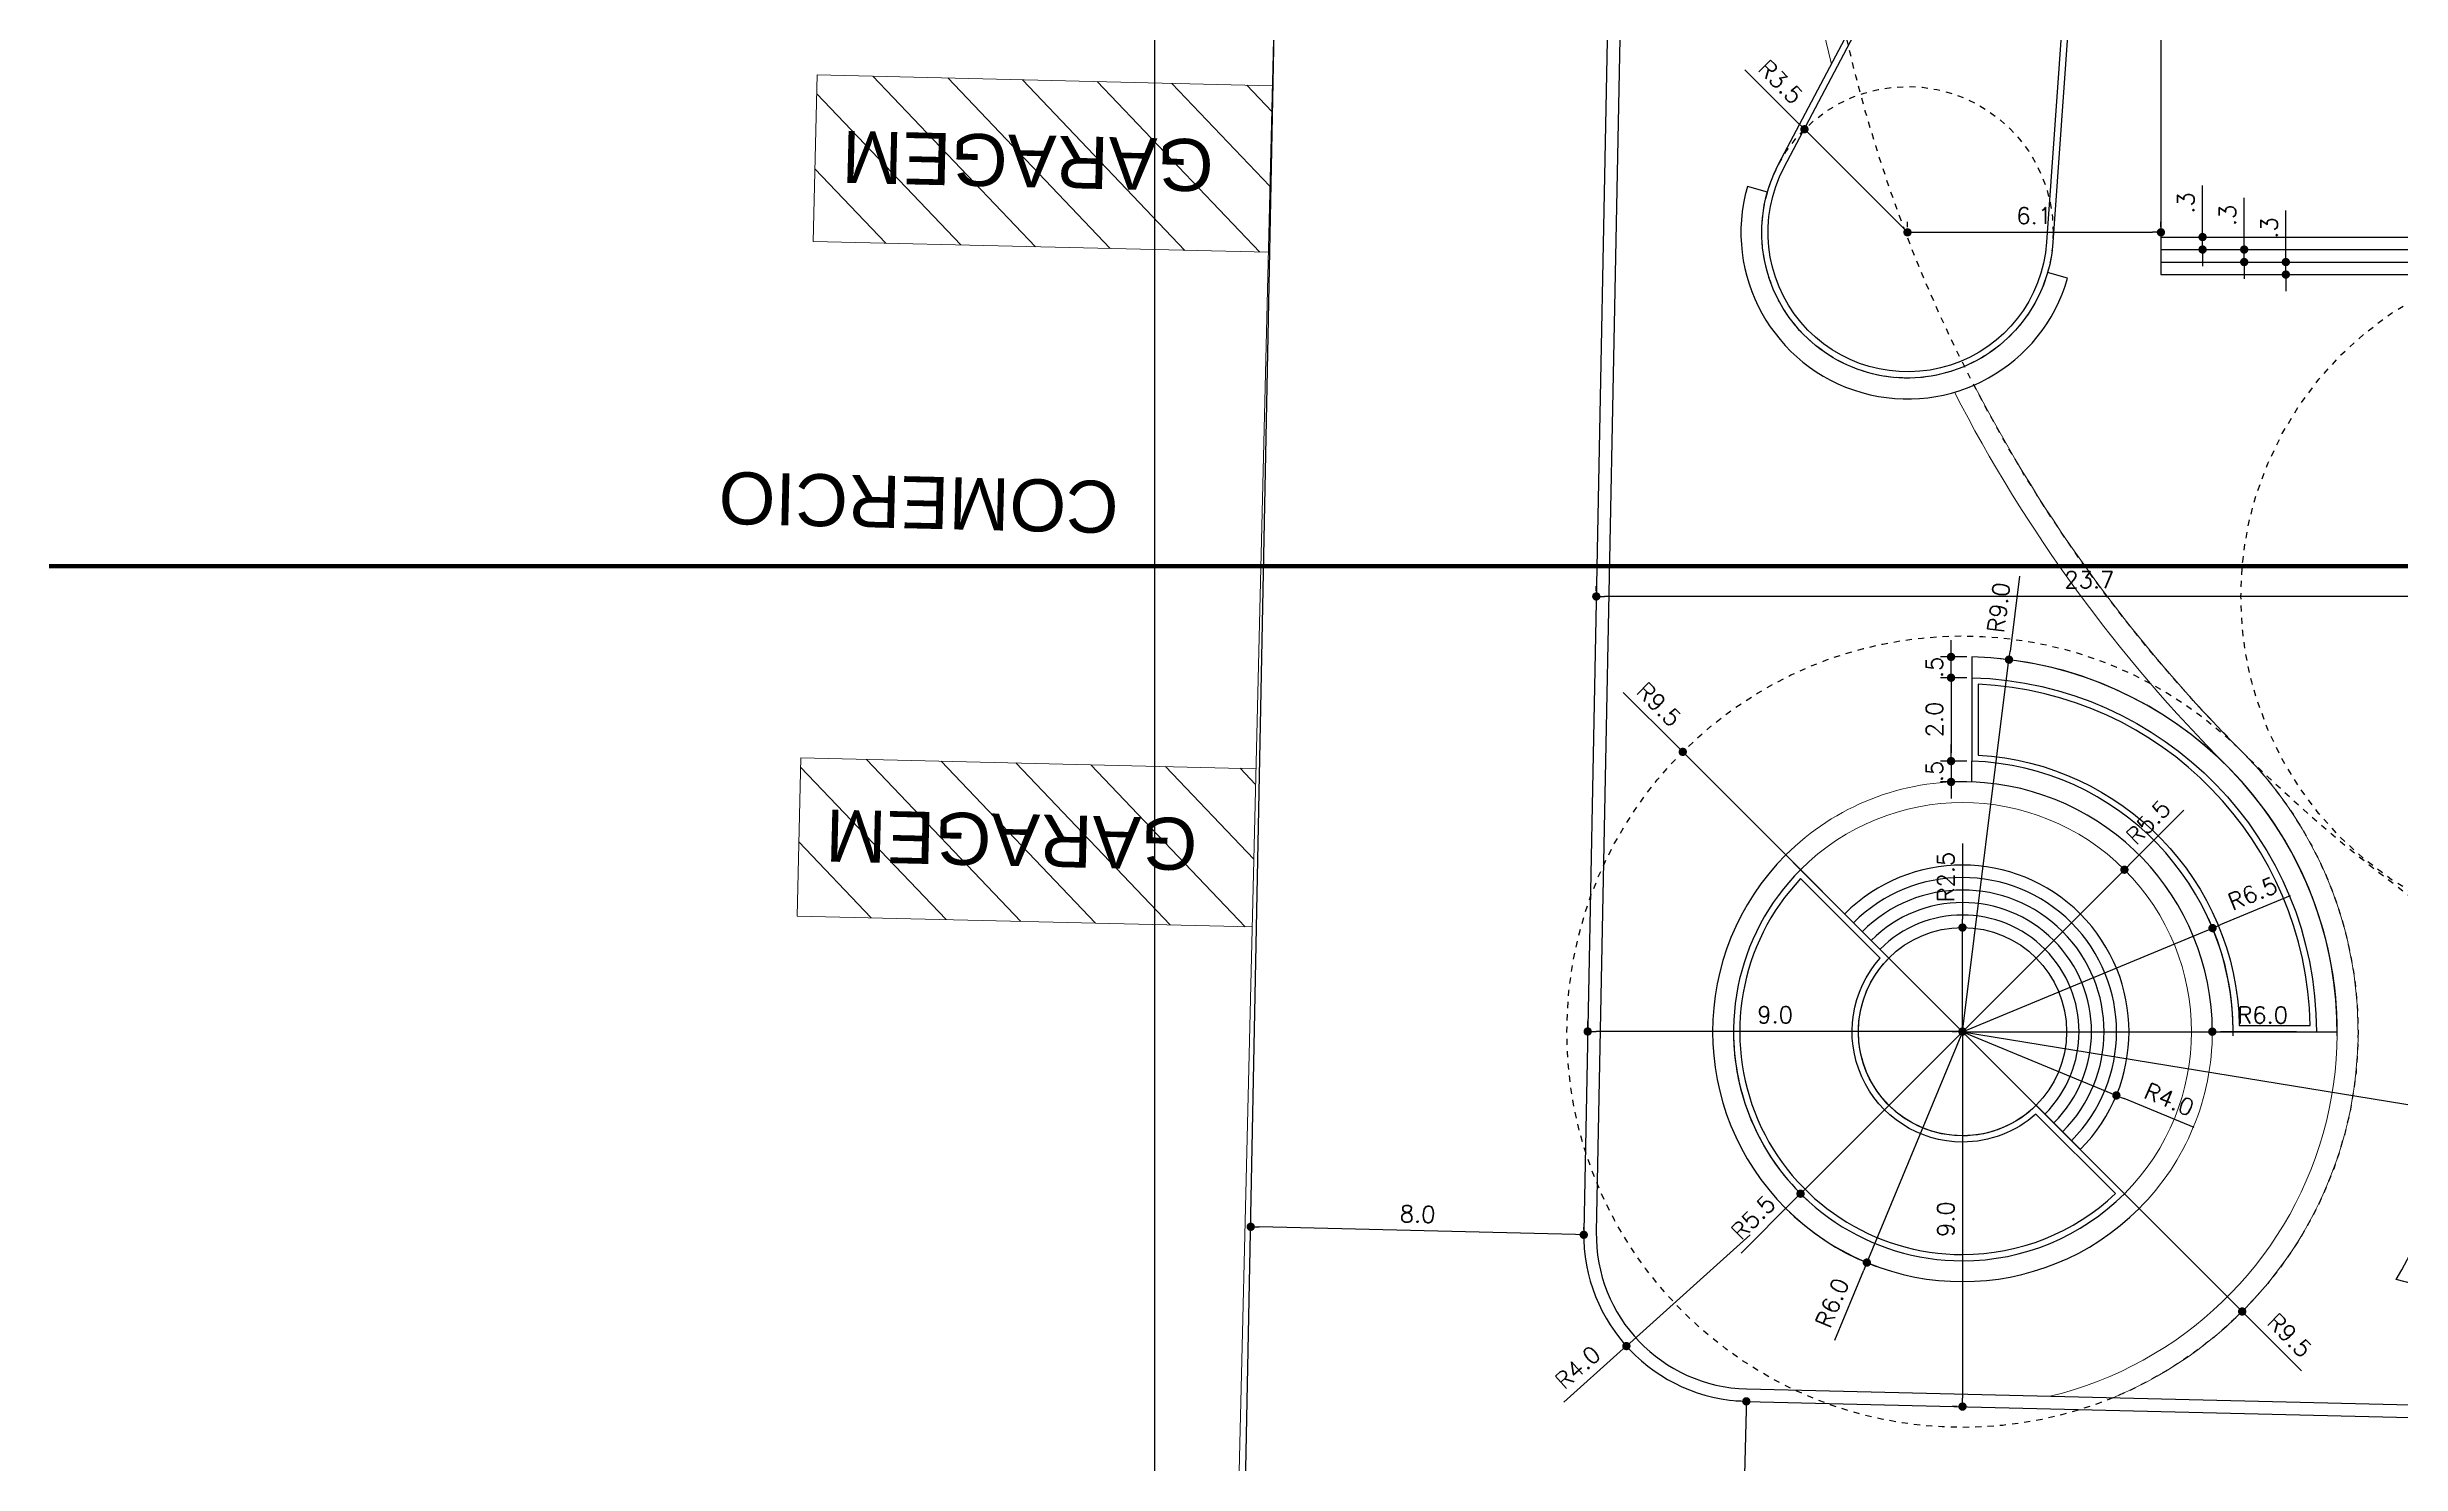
# Model space of a CAD drawing. Extents: x 387222 to 388513, y 9633222 to 9634061.
# Drawn here: x 388080.5 to 388137, y 9633320.8 to 9633354.8 of the extents above; entities that cross this region are included whole.
import ezdxf

# ---------------------------------------------------------------- set-up
doc = ezdxf.new("R2010")
doc.units = 0
doc.header["$LTSCALE"] = 0.04921259842519685
doc.header["$PDSIZE"] = -2.5
doc.linetypes.add('ACAD_PROJEÇÃO', pattern=[0.2, 0.1, -0.1])
doc.layers.get('Defpoints').update_dxf_attribs({"color": 8})
for name, color, linetype in [('AI-Cotas', 12, 'Continuous'), ('BANCO', 2, 'Continuous'), ('Camada 1', 7, 'Continuous'), ('CORTE', 6, 'Continuous'), ('MEIO-FIO', 3, 'Continuous'), ('P2', 2, 'Continuous'), ('PROJEÇÃO', 8, 'ACAD_PROJEÇÃO')]:
    doc.layers.add(name, color=color, linetype=linetype)
doc.layers.add('ARQ_PISO', color=7, linetype='Continuous', lineweight=13)
doc.layers.add('Layout', color=8, linetype='Continuous', lineweight=13)
doc.styles.add('RS200', font='romans.shx', dxfattribs={"height": 0.4})
doc.styles.add('T7', font='arial.ttf')
doc.dimstyles.new('Cota 200', dxfattribs={"dimscale": 0.2, "dimtxt": 0.4, "dimasz": 1, "dimexe": 1.25, "dimexo": 0.625, "dimgap": 1, "dimtad": 1, "dimzin": 4, "dimdsep": 46, "dimtxsty": 'RS200', "dimblk": 'DOT', "dimcen": 0.1, "dimclrt": 2, "dimadec": 0, "dimazin": 0, "dimtfac": 1, "dimtix": 1, "dimtmove": 0, "dimatfit": 3, "dimldrblk": 'DOT', "dimfxl": 1, "dimarcsym": 0})
pattern_1 = [(45, (57.49700831703376, -18.20105795003474), (-0.8980256121069153, 0.8980256121069154), [])]

# ---------------------------------------------------------------- blocks, each defined once
blk = doc.blocks.new('_Dot')
at = {"color": 0, "linetype": 'ByBlock', "lineweight": -2}
blk.add_line((-0.5, 0), (-1, 0), dxfattribs=at)
at = {"color": 0, "linetype": 'ByBlock', "const_width": 0.5}
blk.add_lwpolyline([(-0.25, 0, 1), (0.25, 0, 1)], format="xyb", close=True, dxfattribs=at)
blk = doc.blocks.new('*D338')
at = {"layer": 'AI-Cotas', "color": 0, "lineweight": -2, "transparency": 16777216}
for p, q in [((388117.6885281419, 9633341.710858148), (388117.6885281419, 9633341.835858148)), ((388141.3707354022, 9633341.710858148), (388141.3707354022, 9633341.835858148)), ((388141.1707354021, 9633341.585858148), (388117.8885281419, 9633341.585858148))]:
    blk.add_line(p, q, dxfattribs=at)
at = {"layer": 'Defpoints', "color": 0, "transparency": 16777216}
for p in [(388117.6885281419, 9633341.585858148), (388117.6885281419, 9633341.585858148), (388141.3707354022, 9633341.585858148)]:
    blk.add_point(p, dxfattribs=at)
at = {"layer": 'AI-Cotas', "color": 0, "lineweight": -2, "transparency": 16777216, "xscale": 0.2, "yscale": 0.2, "zscale": 0.2, "rotation": 180}
blk.add_blockref('_Dot', (388117.6885281419, 9633341.585858148), dxfattribs=at)
at = {"layer": 'AI-Cotas', "color": 0, "lineweight": -2, "transparency": 16777216, "xscale": 0.2, "yscale": 0.2, "zscale": 0.2}
blk.add_blockref('_Dot', (388141.3707354022, 9633341.585858148), dxfattribs=at)
at = {"layer": 'AI-Cotas', "color": 2, "transparency": 16777216, "insert": (388129.529631772, 9633341.985858148), "char_height": 0.4, "attachment_point": 5, "style": 'RS200'}
blk.add_mtext('23.7', dxfattribs=at)
blk = doc.blocks.new('*D309')
at = {"layer": 'AI-Cotas', "color": 0, "lineweight": -2, "transparency": 16777216}
for p, q in [((388117.4816404143, 9633331.206660924), (388117.4816404143, 9633331.391459981)), ((388126.2827282381, 9633331.141459981), (388117.6816404143, 9633331.141459981)), ((388126.4827282382, 9633331.261893637), (388126.4827282382, 9633331.391459981))]:
    blk.add_line(p, q, dxfattribs=at)
at = {"layer": 'Defpoints', "color": 0, "transparency": 16777216}
for p in [(388117.4816404143, 9633331.141459981), (388117.4816404143, 9633331.081660924), (388126.4827282382, 9633331.136893637)]:
    blk.add_point(p, dxfattribs=at)
at = {"layer": 'AI-Cotas', "color": 0, "lineweight": -2, "transparency": 16777216, "xscale": 0.2, "yscale": 0.2, "zscale": 0.2, "rotation": 180}
blk.add_blockref('_Dot', (388117.4816404143, 9633331.141459981), dxfattribs=at)
at = {"layer": 'AI-Cotas', "color": 0, "lineweight": -2, "transparency": 16777216, "xscale": 0.2, "yscale": 0.2, "zscale": 0.2}
blk.add_blockref('_Dot', (388126.4827282382, 9633331.141459981), dxfattribs=at)
at = {"layer": 'AI-Cotas', "color": 2, "transparency": 16777216, "insert": (388121.9821843262, 9633331.541459981), "char_height": 0.4, "attachment_point": 5, "style": 'RS200'}
blk.add_mtext('9.0', dxfattribs=at)
blk = doc.blocks.new('*D310')
at = {"layer": 'AI-Cotas', "color": 0, "lineweight": -2, "transparency": 16777216}
for p, q in [((388126.3577282382, 9633331.136893637), (388126.2327282382, 9633331.136893637)), ((388126.4827282382, 9633330.936893638), (388126.4827282382, 9633322.336893393)), ((388126.3577282382, 9633322.136893393), (388126.2327282382, 9633322.136893393))]:
    blk.add_line(p, q, dxfattribs=at)
at = {"layer": 'Defpoints', "color": 0, "transparency": 16777216}
for p in [(388126.4827282382, 9633331.136893637), (388126.4827282382, 9633322.136893393), (388126.4827282382, 9633322.136893393)]:
    blk.add_point(p, dxfattribs=at)
at = {"layer": 'AI-Cotas', "color": 0, "lineweight": -2, "transparency": 16777216, "xscale": 0.2, "yscale": 0.2, "zscale": 0.2}
for p, rotation in [((388126.4827282382, 9633331.136893637), 90), ((388126.4827282382, 9633322.136893393), 270)]:
    blk.add_blockref('_Dot', p, dxfattribs=dict(at, rotation=rotation))
at = {"layer": 'AI-Cotas', "color": 2, "transparency": 16777216, "insert": (388126.0827282366, 9633326.636893515), "char_height": 0.4, "attachment_point": 5, "rotation": 90, "style": 'RS200'}
blk.add_mtext('9.0', dxfattribs=at)
blk = doc.blocks.new('*D311')
at = {"layer": 'AI-Cotas', "color": 0, "lineweight": -2, "transparency": 16777216}
for p, q in [((388126.4827282354, 9633331.136893641), (388122.5936409403, 9633327.247806346)), ((388121.1659586783, 9633325.820124082), (388122.452219584, 9633327.106384989))]:
    blk.add_line(p, q, dxfattribs=at)
blk.add_arc((388126.4827282354, 9633331.136893641), 5.499999997206032, 181.302176807777, 227.6043536155539, dxfattribs=at)
at = {"layer": 'Defpoints', "color": 0, "transparency": 16777216}
for p in [(388126.4827282354, 9633331.136893641), (388122.5936409403, 9633327.247806346)]:
    blk.add_point(p, dxfattribs=at)
at = {"layer": 'AI-Cotas', "color": 0, "lineweight": -2, "transparency": 16777216, "xscale": 0.2, "yscale": 0.2, "zscale": 0.2, "rotation": 45.00000001372063}
blk.add_blockref('_Dot', (388122.5936409403, 9633327.247806346), dxfattribs=at)
at = {"layer": 'AI-Cotas', "color": 2, "transparency": 16777216, "insert": (388121.4555357406, 9633326.67538657), "char_height": 0.4, "attachment_point": 5, "rotation": 45.00000001372063, "style": 'RS200'}
blk.add_mtext('R5.5', dxfattribs=at)
blk = doc.blocks.new('*D312')
at = {"layer": 'AI-Cotas', "color": 0, "lineweight": -2, "transparency": 16777216}
for p, q in [((388126.4827282382, 9633335.655941257), (388126.4827282382, 9633333.836893637)), ((388126.4827282456, 9633331.136893636), (388126.4827282382, 9633333.636893637))]:
    blk.add_line(p, q, dxfattribs=at)
at = {"layer": 'Defpoints', "color": 0, "transparency": 16777216}
for p in [(388126.4827282382, 9633333.636893637), (388126.4827282456, 9633331.136893636)]:
    blk.add_point(p, dxfattribs=at)
at = {"layer": 'AI-Cotas', "color": 0, "lineweight": -2, "transparency": 16777216, "xscale": 0.2, "yscale": 0.2, "zscale": 0.2, "rotation": 270}
blk.add_blockref('_Dot', (388126.4827282382, 9633333.636893637), dxfattribs=at)
at = {"layer": 'AI-Cotas', "color": 2, "transparency": 16777216, "insert": (388126.0827282366, 9633334.846417448), "char_height": 0.4, "attachment_point": 5, "rotation": 90, "style": 'RS200'}
blk.add_mtext('R2.5', dxfattribs=at)
blk = doc.blocks.new('*D313')
at = {"layer": 'AI-Cotas', "color": 0, "lineweight": -2, "transparency": 16777216}
for p, q in [((388131.7994977999, 9633336.453663198), (388130.5132368933, 9633335.167402292)), ((388126.4827282419, 9633331.136893641), (388130.3718155371, 9633335.025980935))]:
    blk.add_line(p, q, dxfattribs=at)
at = {"layer": 'Defpoints', "color": 0, "transparency": 16777216}
for p in [(388130.3718155371, 9633335.025980935), (388126.4827282419, 9633331.136893641)]:
    blk.add_point(p, dxfattribs=at)
at = {"layer": 'AI-Cotas', "color": 0, "lineweight": -2, "transparency": 16777216, "xscale": 0.2, "yscale": 0.2, "zscale": 0.2, "rotation": 225.0000000068603}
blk.add_blockref('_Dot', (388130.3718155371, 9633335.025980935), dxfattribs=at)
at = {"layer": 'AI-Cotas', "color": 2, "transparency": 16777216, "insert": (388130.94423531, 9633336.164086133), "char_height": 0.4, "attachment_point": 5, "rotation": 45.000000006860304, "style": 'RS200'}
blk.add_mtext('R5.5', dxfattribs=at)
blk = doc.blocks.new('*D314')
at = {"layer": 'AI-Cotas', "color": 0, "lineweight": -2, "transparency": 16777216}
for p, q in [((388126.4827282456, 9633331.136893636), (388132.4827282382, 9633331.136893637)), ((388134.5017758572, 9633331.136893637), (388132.6827282382, 9633331.136893637))]:
    blk.add_line(p, q, dxfattribs=at)
blk.add_arc((388126.4827282456, 9633331.136893636), 5.999999992549419, 359.0361063039038, 2.387324167129862, dxfattribs=at)
at = {"layer": 'Defpoints', "color": 0, "transparency": 16777216}
for p in [(388126.4827282456, 9633331.136893636), (388132.4827282382, 9633331.136893637)]:
    blk.add_point(p, dxfattribs=at)
at = {"layer": 'AI-Cotas', "color": 0, "lineweight": -2, "transparency": 16777216, "xscale": 0.2, "yscale": 0.2, "zscale": 0.2, "rotation": 180.0000000177869}
blk.add_blockref('_Dot', (388132.4827282382, 9633331.136893637), dxfattribs=at)
at = {"layer": 'AI-Cotas', "color": 2, "transparency": 16777216, "insert": (388133.6922520476, 9633331.536893638), "char_height": 0.4, "attachment_point": 5, "rotation": 1.7786934000616575e-08, "style": 'RS200'}
blk.add_mtext('R6.0', dxfattribs=at)
blk = doc.blocks.new('*D315')
at = {"layer": 'AI-Cotas', "color": 0, "lineweight": -2, "transparency": 16777216}
for p, q in [((388134.3533019717, 9633334.396992024), (388132.6727211084, 9633333.700872635)), ((388126.4827282503, 9633331.136893634), (388132.4879452018, 9633333.624335948))]:
    blk.add_line(p, q, dxfattribs=at)
blk.add_arc((388126.4827282503, 9633331.136893634), 6.499999992083758, 359.1103216332431, 24.70368389793229, dxfattribs=at)
at = {"layer": 'Defpoints', "color": 0, "transparency": 16777216}
for p in [(388132.4879452018, 9633333.624335948), (388126.4827282503, 9633331.136893634)]:
    blk.add_point(p, dxfattribs=at)
at = {"layer": 'AI-Cotas', "color": 0, "lineweight": -2, "transparency": 16777216, "xscale": 0.2, "yscale": 0.2, "zscale": 0.2, "rotation": 202.5000000526533}
blk.add_blockref('_Dot', (388132.4879452018, 9633333.624335948), dxfattribs=at)
at = {"layer": 'AI-Cotas', "color": 2, "transparency": 16777216, "insert": (388133.4523261194, 9633334.456752487), "char_height": 0.4, "attachment_point": 5, "rotation": 22.50000005265332, "style": 'RS200'}
blk.add_mtext('R6.5', dxfattribs=at)
blk = doc.blocks.new('*D316')
at = {"layer": 'AI-Cotas', "color": 0, "lineweight": -2, "transparency": 16777216}
for p, q in [((388127.8500989677, 9633342.07077253), (388127.6243705252, 9633340.265784742)), ((388126.4827282476, 9633331.136893641), (388127.599552215, 9633340.06733059))]:
    blk.add_line(p, q, dxfattribs=at)
blk.add_arc((388126.4827282476, 9633331.136893641), 8.99999999254942, 359.3575931081543, 84.46325233782508, dxfattribs=at)
at = {"layer": 'Defpoints', "color": 0, "transparency": 16777216}
for p in [(388127.599552215, 9633340.06733059), (388126.4827282476, 9633331.136893641)]:
    blk.add_point(p, dxfattribs=at)
at = {"layer": 'AI-Cotas', "color": 0, "lineweight": -2, "transparency": 16777216, "xscale": 0.2, "yscale": 0.2, "zscale": 0.2, "rotation": 262.8717029055892}
blk.add_blockref('_Dot', (388127.599552215, 9633340.06733059), dxfattribs=at)
at = {"layer": 'AI-Cotas', "color": 2, "transparency": 16777216, "insert": (388127.3527355933, 9633341.317142336), "char_height": 0.4, "attachment_point": 5, "rotation": 82.87170290558929, "style": 'RS200'}
blk.add_mtext('R9.0', dxfattribs=at)
blk = doc.blocks.new('*D317')
at = {"layer": 'AI-Cotas', "color": 0, "lineweight": -2, "transparency": 16777216}
for p, q in [((388126.4827282457, 9633331.136893641), (388130.1782463682, 9633329.60615991)), ((388132.0436031381, 9633328.833503835), (388130.3630222748, 9633329.529623223))]:
    blk.add_line(p, q, dxfattribs=at)
at = {"layer": 'Defpoints', "color": 0, "transparency": 16777216}
for p in [(388126.4827282457, 9633331.136893641), (388130.1782463682, 9633329.60615991)]:
    blk.add_point(p, dxfattribs=at)
at = {"layer": 'AI-Cotas', "color": 0, "lineweight": -2, "transparency": 16777216, "xscale": 0.2, "yscale": 0.2, "zscale": 0.2, "rotation": 157.4999999430886}
blk.add_blockref('_Dot', (388130.1782463682, 9633329.60615991), dxfattribs=at)
at = {"layer": 'AI-Cotas', "color": 2, "transparency": 16777216, "insert": (388131.4487740328, 9633329.512846999), "char_height": 0.4, "attachment_point": 5, "rotation": 337.4999999430886, "style": 'RS200'}
blk.add_mtext('R4.0', dxfattribs=at)
blk = doc.blocks.new('*D344')
at = {"layer": 'AI-Cotas', "color": 0, "lineweight": -2, "transparency": 16777216}
for p, q in [((388118.337531534, 9633339.282090327), (388119.6237924416, 9633337.995829422)), ((388126.482728241, 9633331.136893636), (388119.7652137987, 9633337.854408065))]:
    blk.add_line(p, q, dxfattribs=at)
at = {"layer": 'Defpoints', "color": 0, "transparency": 16777216}
for p in [(388119.7652137987, 9633337.854408065), (388126.482728241, 9633331.136893636)]:
    blk.add_point(p, dxfattribs=at)
at = {"layer": 'AI-Cotas', "color": 0, "lineweight": -2, "transparency": 16777216, "xscale": 0.2, "yscale": 0.2, "zscale": 0.2, "rotation": 315.0000000556048}
blk.add_blockref('_Dot', (388119.7652137987, 9633337.854408065), dxfattribs=at)
at = {"layer": 'AI-Cotas', "color": 2, "transparency": 16777216, "insert": (388119.1927940222, 9633338.992513265), "char_height": 0.4, "attachment_point": 5, "rotation": 315.0000000556048, "style": 'RS200'}
blk.add_mtext('R9.5', dxfattribs=at)
blk = doc.blocks.new('*D318')
at = {"layer": 'AI-Cotas', "color": 0, "lineweight": -2, "transparency": 16777216}
for p, q in [((388126.482728241, 9633331.136893637), (388124.1866276436, 9633325.593616445)), ((388123.4139715694, 9633323.728259673), (388124.1100909575, 9633325.408840537))]:
    blk.add_line(p, q, dxfattribs=at)
blk.add_arc((388126.482728241, 9633331.136893637), 6, 226.1936620759405, 249.8873241103252, dxfattribs=at)
at = {"layer": 'Defpoints', "color": 0, "transparency": 16777216}
for p in [(388126.482728241, 9633331.136893637), (388124.1866276436, 9633325.593616445)]:
    blk.add_point(p, dxfattribs=at)
at = {"layer": 'AI-Cotas', "color": 0, "lineweight": -2, "transparency": 16777216, "xscale": 0.2, "yscale": 0.2, "zscale": 0.2, "rotation": 67.49999996253709}
blk.add_blockref('_Dot', (388124.1866276436, 9633325.593616445), dxfattribs=at)
at = {"layer": 'AI-Cotas', "color": 2, "transparency": 16777216, "insert": (388123.3542111078, 9633324.629235525), "char_height": 0.4, "attachment_point": 5, "rotation": 67.49999996253709, "style": 'RS200'}
blk.add_mtext('R6.0', dxfattribs=at)
blk = doc.blocks.new('*D345')
at = {"layer": 'AI-Cotas', "color": 0, "lineweight": -2, "transparency": 16777216}
for p, q in [((388126.4827282401, 9633331.136893637), (388133.2002426721, 9633324.419379216)), ((388134.6279249359, 9633322.991696956), (388133.3416640284, 9633324.27795786))]:
    blk.add_line(p, q, dxfattribs=at)
at = {"layer": 'Defpoints', "color": 0, "transparency": 16777216}
for p in [(388126.4827282401, 9633331.136893637), (388133.2002426721, 9633324.419379216)]:
    blk.add_point(p, dxfattribs=at)
at = {"layer": 'AI-Cotas', "color": 0, "lineweight": -2, "transparency": 16777216, "xscale": 0.2, "yscale": 0.2, "zscale": 0.2, "rotation": 135.000000051633}
blk.add_blockref('_Dot', (388133.2002426721, 9633324.419379216), dxfattribs=at)
at = {"layer": 'AI-Cotas', "color": 2, "transparency": 16777216, "insert": (388134.3383478737, 9633323.846959442), "char_height": 0.4, "attachment_point": 5, "rotation": 315.00000005163304, "style": 'RS200'}
blk.add_mtext('R9.5', dxfattribs=at)
blk = doc.blocks.new('*D319')
at = {"layer": 'AI-Cotas', "color": 0, "lineweight": -2, "transparency": 16777216}
for p, q in [((388126.2086796453, 9633340.334058514), (388126.2086796453, 9633340.534058515)), ((388126.5836135549, 9633340.134058515), (388125.9586796453, 9633340.134058515)), ((388126.2086796453, 9633339.633891685), (388126.2086796453, 9633340.134058515)), ((388126.5836135549, 9633339.633891685), (388125.9586796453, 9633339.633891685)), ((388126.2086796453, 9633339.433891686), (388126.2086796453, 9633339.233891685))]:
    blk.add_line(p, q, dxfattribs=at)
at = {"layer": 'Defpoints', "color": 0, "transparency": 16777216}
for p in [(388126.2086796453, 9633340.134058515), (388126.7086135549, 9633340.134058515), (388126.7086135549, 9633339.633891685)]:
    blk.add_point(p, dxfattribs=at)
at = {"layer": 'AI-Cotas', "color": 0, "lineweight": -2, "transparency": 16777216, "xscale": 0.2, "yscale": 0.2, "zscale": 0.2}
for p, rotation in [((388126.2086796453, 9633340.134058515), 270), ((388126.2086796453, 9633339.633891685), 90)]:
    blk.add_blockref('_Dot', p, dxfattribs=dict(at, rotation=rotation))
at = {"layer": 'AI-Cotas', "color": 2, "transparency": 16777216, "insert": (388125.8086796437, 9633339.8839751), "char_height": 0.4, "attachment_point": 5, "rotation": 90, "style": 'RS200'}
blk.add_mtext('.5', dxfattribs=at)
blk = doc.blocks.new('*D320')
at = {"layer": 'AI-Cotas', "color": 0, "lineweight": -2, "transparency": 16777216}
for p, q in [((388126.5836135549, 9633339.633891685), (388125.9586796453, 9633339.633891685)), ((388126.2086796453, 9633339.433891686), (388126.2086796453, 9633337.832967514)), ((388126.5836135568, 9633337.632967515), (388125.9586796453, 9633337.632967515))]:
    blk.add_line(p, q, dxfattribs=at)
at = {"layer": 'Defpoints', "color": 0, "transparency": 16777216}
for p in [(388126.7086135549, 9633339.633891685), (388126.2086796453, 9633337.632967515), (388126.7086135568, 9633337.632967515)]:
    blk.add_point(p, dxfattribs=at)
at = {"layer": 'AI-Cotas', "color": 0, "lineweight": -2, "transparency": 16777216, "xscale": 0.2, "yscale": 0.2, "zscale": 0.2}
for p, rotation in [((388126.2086796453, 9633339.633891685), 90), ((388126.2086796453, 9633337.632967515), 270)]:
    blk.add_blockref('_Dot', p, dxfattribs=dict(at, rotation=rotation))
at = {"layer": 'AI-Cotas', "color": 2, "transparency": 16777216, "insert": (388125.8086796437, 9633338.6334296), "char_height": 0.4, "attachment_point": 5, "rotation": 90, "style": 'RS200'}
blk.add_mtext('2.0', dxfattribs=at)
blk = doc.blocks.new('*D321')
at = {"layer": 'AI-Cotas', "color": 0, "lineweight": -2, "transparency": 16777216}
for p, q in [((388126.2086796453, 9633337.832967514), (388126.2086796453, 9633338.032967515)), ((388126.5836135568, 9633337.632967515), (388125.9586796453, 9633337.632967515)), ((388126.5836135568, 9633337.132640116), (388125.9586796453, 9633337.132640116)), ((388126.2086796453, 9633337.632967515), (388126.2086796453, 9633337.132640116)), ((388126.2086796453, 9633336.932640117), (388126.2086796453, 9633336.732640116))]:
    blk.add_line(p, q, dxfattribs=at)
at = {"layer": 'Defpoints', "color": 0, "transparency": 16777216}
for p in [(388126.2086796453, 9633337.132640116), (388126.7086135568, 9633337.632967515), (388126.7086135568, 9633337.132640116)]:
    blk.add_point(p, dxfattribs=at)
at = {"layer": 'AI-Cotas', "color": 0, "lineweight": -2, "transparency": 16777216, "xscale": 0.2, "yscale": 0.2, "zscale": 0.2}
for p, rotation in [((388126.2086796453, 9633337.632967515), 270), ((388126.2086796453, 9633337.132640116), 90)]:
    blk.add_blockref('_Dot', p, dxfattribs=dict(at, rotation=rotation))
at = {"layer": 'AI-Cotas', "color": 2, "transparency": 16777216, "insert": (388125.8086796437, 9633337.382803816), "char_height": 0.4, "attachment_point": 5, "rotation": 90, "style": 'RS200'}
blk.add_mtext('.5', dxfattribs=at)
blk = doc.blocks.new('A$C16AF3B07')
at = {"layer": 'Layout'}
h = blk.add_hatch(dxfattribs=at)
h.set_pattern_fill('LINE', color=256, scale=0.4, angle=45, style=0)
h.set_pattern_definition(pattern_1)
h.paths.add_polyline_path([(22.90000041777967, 10.93513705208898), (19.10000041779131, 10.93513705208898), (19.10000041779131, 2.272427082061768e-07), (22.90000041777967, 2.272427082061768e-07)])
h = blk.add_hatch(dxfattribs=at)
h.set_pattern_fill('LINE', color=256, scale=0.4, angle=45, style=0)
h.set_pattern_definition(pattern_1)
h.paths.add_polyline_path([(39.30000041780295, 10.93513705208898), (35.30000041780295, 10.93513705208898), (35.30000041780295, 2.272427073179983e-07), (39.30000041780295, 2.272427073179983e-07)])
h = blk.add_hatch(dxfattribs=at)
h.set_pattern_fill('LINE', color=256, scale=0.4, angle=45, style=0)
h.set_pattern_definition(pattern_1)
h.paths.add_polyline_path([(62.50000041775638, 10.93513705208898), (59.50000041775638, 10.93513705208898), (59.50000041775638, 2.272427082061768e-07), (62.50000041775638, 2.272427082061768e-07)])
for p, q in [((4.177563823759556e-07, 2.272427082061768e-07), (4.177563823759556e-07, 10.93513705208898)), ((19.10000041779131, 2.272427082061768e-07), (19.10000041779131, 10.93513705208898)), ((22.90000041777967, 10.93513705208898), (19.10000041779131, 10.93513705208898)), ((22.90000041777967, 2.272427082061768e-07), (22.90000041777967, 10.93513705208898)), ((35.30000041780295, 2.272427082061768e-07), (35.30000041780295, 10.93513705208898)), ((39.30000041780295, 10.93513705208898), (35.30000041780295, 10.93513705208898)), ((39.30000041780295, 2.272427082061768e-07), (39.30000041780295, 10.93513705208898)), ((48.90000041777967, 2.272427082061768e-07), (48.90000041777967, 10.93513705208898)), ((59.50000041775638, 2.272427082061768e-07), (59.50000041775638, 10.93513705208898)), ((62.50000041775638, 10.93513705208898), (59.50000041775638, 10.93513705208898)), ((62.50000041775638, 2.272427082061768e-07), (62.50000041775638, 10.93513705208898)), ((87.5100004177657, 2.272427082061768e-07), (87.5100004177657, 10.93513705208898)), ((87.5100004177657, 2.272427082061768e-07), (4.177563823759556e-07, 2.272427082061768e-07))]:
    blk.add_line(p, q, dxfattribs=at)
at = {"layer": 'Layout', "char_height": 1.25, "width": 15.72225240717143, "attachment_point": 1, "rotation": 90, "style": 'T7'}
for s, insert in [('COMERCIO', (28.46997878997354, 3.451345736160874)), ('COMERCIO', (76.3225717433379, 3.451345736160874)), ('GARAGEM', (20.42481514048995, 1.36657103523612)), ('GARAGEM', (36.72481514047831, 1.36657103523612)), ('GARAGEM', (60.42481514048995, 1.36657103523612))]:
    blk.add_mtext(s, dxfattribs=dict(at, insert=insert))
blk = doc.blocks.new('*D346')
at = {"layer": 'AI-Cotas', "color": 0, "lineweight": -2, "transparency": 16777216}
for p, q in [((388126.482728262, 9633331.136893637), (388138.3255767254, 9633329.201192098)), ((388140.6941464164, 9633328.81405179), (388138.5229575329, 9633329.168930406))]:
    blk.add_line(p, q, dxfattribs=at)
at = {"layer": 'Defpoints', "color": 0, "transparency": 16777216}
for p in [(388126.482728262, 9633331.136893637), (388138.3255767254, 9633329.201192098)]:
    blk.add_point(p, dxfattribs=at)
at = {"layer": 'AI-Cotas', "color": 0, "lineweight": -2, "transparency": 16777216, "xscale": 0.2, "yscale": 0.2, "zscale": 0.2, "rotation": 170.7171478375852}
blk.add_blockref('_Dot', (388138.3255767254, 9633329.201192098), dxfattribs=at)
at = {"layer": 'AI-Cotas', "color": 2, "transparency": 16777216, "insert": (388139.7717657632, 9633329.370121866), "char_height": 0.4, "attachment_point": 5, "rotation": 350.7171478375852, "style": 'RS200'}
blk.add_mtext('R12.0', dxfattribs=at)
blk = doc.blocks.new('*D322')
at = {"layer": 'AI-Cotas', "color": 0, "lineweight": -2, "transparency": 16777216}
for p, q in [((388125.1621187115, 9633350.451730803), (388125.1621187115, 9633350.576730803)), ((388125.3621187115, 9633350.326730803), (388131.0482792893, 9633350.326730803)), ((388131.2482792893, 9633350.451730803), (388131.2482792893, 9633350.576730803))]:
    blk.add_line(p, q, dxfattribs=at)
at = {"layer": 'Defpoints', "color": 0, "transparency": 16777216}
for p in [(388125.1621187115, 9633350.326730803), (388131.2482792893, 9633350.326730803), (388131.2482792893, 9633350.326730803)]:
    blk.add_point(p, dxfattribs=at)
at = {"layer": 'AI-Cotas', "color": 0, "lineweight": -2, "transparency": 16777216, "xscale": 0.2, "yscale": 0.2, "zscale": 0.2, "rotation": 180}
blk.add_blockref('_Dot', (388125.1621187115, 9633350.326730803), dxfattribs=at)
at = {"layer": 'AI-Cotas', "color": 0, "lineweight": -2, "transparency": 16777216, "xscale": 0.2, "yscale": 0.2, "zscale": 0.2}
blk.add_blockref('_Dot', (388131.2482792893, 9633350.326730803), dxfattribs=at)
at = {"layer": 'AI-Cotas', "color": 2, "transparency": 16777216, "insert": (388128.2051990004, 9633350.726730803), "char_height": 0.4, "attachment_point": 5, "style": 'RS200'}
blk.add_mtext('6.1', dxfattribs=at)
blk = doc.blocks.new('*D324')
at = {"layer": 'AI-Cotas', "color": 0, "lineweight": -2, "transparency": 16777216}
for p, q in [((388121.2595627122, 9633354.229286797), (388122.5458236225, 9633352.943025894)), ((388125.162118718, 9633350.326730812), (388122.6872449787, 9633352.80160454))]:
    blk.add_line(p, q, dxfattribs=at)
at = {"layer": 'Defpoints', "color": 0, "transparency": 16777216}
for p in [(388122.6872449787, 9633352.80160454), (388125.162118718, 9633350.326730812)]:
    blk.add_point(p, dxfattribs=at)
at = {"layer": 'AI-Cotas', "color": 0, "lineweight": -2, "transparency": 16777216, "xscale": 0.2, "yscale": 0.2, "zscale": 0.2, "rotation": 315.0000001509273}
blk.add_blockref('_Dot', (388122.6872449787, 9633352.80160454), dxfattribs=at)
at = {"layer": 'AI-Cotas', "color": 2, "transparency": 16777216, "insert": (388122.1148252012, 9633353.939709738), "char_height": 0.4, "attachment_point": 5, "rotation": 315.0000001509273, "style": 'RS200'}
blk.add_mtext('R3.5', dxfattribs=at)
blk = doc.blocks.new('*D368')
at = {"layer": 'AI-Cotas', "color": 0, "lineweight": -2, "transparency": 16777216}
for p, q in [((388121.3874675864, 9633326.260887887), (388118.4108235072, 9633323.588886758)), ((388116.9083269723, 9633322.24016238), (388118.2619913034, 9633323.455286702))]:
    blk.add_line(p, q, dxfattribs=at)
at = {"layer": 'Defpoints', "color": 0, "transparency": 16777216}
for p in [(388121.3874675864, 9633326.260887887), (388118.4108235072, 9633323.588886758)]:
    blk.add_point(p, dxfattribs=at)
at = {"layer": 'AI-Cotas', "color": 0, "lineweight": -2, "transparency": 16777216, "xscale": 0.2, "yscale": 0.2, "zscale": 0.2, "rotation": 41.91291260281356}
blk.add_blockref('_Dot', (388118.4108235072, 9633323.588886758), dxfattribs=at)
at = {"layer": 'AI-Cotas', "color": 2, "transparency": 16777216, "insert": (388117.2435429236, 9633323.078588922), "char_height": 0.4, "attachment_point": 5, "rotation": 41.91291260281355, "style": 'RS200'}
blk.add_mtext('R4.0', dxfattribs=at)
blk = doc.blocks.new('*D370')
at = {"layer": 'AI-Cotas', "color": 0, "lineweight": -2, "transparency": 16777216}
for p, q in [((388109.3919238319, 9633326.577916725), (388109.3949245265, 9633326.702880701)), ((388117.1875252213, 9633326.265689), (388109.5888655024, 9633326.448151635)), ((388117.3904682809, 9633326.385851867), (388117.3934689754, 9633326.510815844))]:
    blk.add_line(p, q, dxfattribs=at)
at = {"layer": 'Defpoints', "color": 0, "transparency": 16777216}
for p in [(388109.3889231373, 9633326.452952746), (388109.3889231373, 9633326.452952746), (388117.3874675863, 9633326.26088789)]:
    blk.add_point(p, dxfattribs=at)
at = {"layer": 'AI-Cotas', "color": 0, "lineweight": -2, "transparency": 16777216, "xscale": 0.2, "yscale": 0.2, "zscale": 0.2}
for p, rotation in [((388109.3889231373, 9633326.452952746), 178.624450805462), ((388117.3874675863, 9633326.26088789), 358.624450805462)]:
    blk.add_blockref('_Dot', p, dxfattribs=dict(at, rotation=rotation))
at = {"layer": 'AI-Cotas', "color": 2, "transparency": 16777216, "insert": (388113.3977975844, 9633326.756805047), "char_height": 0.4, "attachment_point": 5, "rotation": 358.624450805462, "style": 'RS200'}
blk.add_mtext('8.0', dxfattribs=at)
blk = doc.blocks.new('*D371')
at = {"layer": 'AI-Cotas', "color": 0, "lineweight": -2, "transparency": 16777216}
for p, q in [((388121.1661031922, 9633322.265062211), (388121.041139495, 9633322.268074734)), ((388121.286246847, 9633322.062107781), (388121.1030855143, 9633314.464315211)), ((388120.9733017893, 9633314.267385824), (388120.8483380921, 9633314.270398347))]:
    blk.add_line(p, q, dxfattribs=at)
at = {"layer": 'Defpoints', "color": 0, "transparency": 16777216}
for p in [(388121.2910668858, 9633322.26204969), (388121.0982654829, 9633314.264373302), (388121.0982654792, 9633314.264373302)]:
    blk.add_point(p, dxfattribs=at)
at = {"layer": 'AI-Cotas', "color": 0, "lineweight": -2, "transparency": 16777216, "xscale": 0.2, "yscale": 0.2, "zscale": 0.2}
for p, rotation in [((388121.2910668821, 9633322.26204969), 88.61902796208288), ((388121.0982654792, 9633314.264373302), 268.6190279620828)]:
    blk.add_blockref('_Dot', p, dxfattribs=dict(at, rotation=rotation))
at = {"layer": 'AI-Cotas', "color": 2, "transparency": 16777216, "insert": (388120.7947823605, 9633318.272851568), "char_height": 0.4, "attachment_point": 5, "rotation": 88.61902796208285, "style": 'RS200'}
blk.add_mtext('8.0', dxfattribs=at)
blk = doc.blocks.new('*D341')
at = {"layer": 'AI-Cotas', "color": 0, "lineweight": -2, "transparency": 16777216}
for p, q in [((388132.2482792909, 9633350.413424402), (388132.2482792909, 9633351.451519642)), ((388132.2482792909, 9633349.913424402), (388132.2482792909, 9633350.213424403)), ((388132.3732792893, 9633350.213424403), (388132.4982792909, 9633350.213424403)), ((388132.2482792909, 9633349.713424403), (388132.2482792909, 9633349.513424402)), ((388132.3732792893, 9633349.913424402), (388132.4982792909, 9633349.913424402))]:
    blk.add_line(p, q, dxfattribs=at)
at = {"layer": 'Defpoints', "color": 0, "transparency": 16777216}
for p in [(388132.2482792893, 9633350.213424403), (388132.2482792909, 9633350.213424403), (388132.2482792893, 9633349.913424402)]:
    blk.add_point(p, dxfattribs=at)
at = {"layer": 'AI-Cotas', "color": 0, "lineweight": -2, "transparency": 16777216, "xscale": 0.2, "yscale": 0.2, "zscale": 0.2}
for p, rotation in [((388132.2482792909, 9633350.213424403), 270), ((388132.2482792909, 9633349.913424402), 90)]:
    blk.add_blockref('_Dot', p, dxfattribs=dict(at, rotation=rotation))
at = {"layer": 'AI-Cotas', "color": 2, "transparency": 16777216, "insert": (388131.8482792893, 9633351.032472022), "char_height": 0.4, "attachment_point": 5, "rotation": 90, "style": 'RS200'}
blk.add_mtext('.3', dxfattribs=at)
blk = doc.blocks.new('*D342')
at = {"layer": 'AI-Cotas', "color": 0, "lineweight": -2, "transparency": 16777216}
for p, q in [((388133.2482792909, 9633350.113424402), (388133.2482792909, 9633351.151519643)), ((388133.2482792909, 9633349.613424404), (388133.2482792909, 9633349.913424402)), ((388133.3732792893, 9633349.913424402), (388133.4982792909, 9633349.913424402)), ((388133.3732792893, 9633349.613424404), (388133.4982792909, 9633349.613424404)), ((388133.2482792909, 9633349.413424404), (388133.2482792909, 9633349.213424403))]:
    blk.add_line(p, q, dxfattribs=at)
at = {"layer": 'Defpoints', "color": 0, "transparency": 16777216}
for p in [(388133.2482792893, 9633349.913424402), (388133.2482792909, 9633349.913424402), (388133.2482792893, 9633349.613424404)]:
    blk.add_point(p, dxfattribs=at)
at = {"layer": 'AI-Cotas', "color": 0, "lineweight": -2, "transparency": 16777216, "xscale": 0.2, "yscale": 0.2, "zscale": 0.2}
for p, rotation in [((388133.2482792909, 9633349.913424402), 270), ((388133.2482792909, 9633349.613424404), 90)]:
    blk.add_blockref('_Dot', p, dxfattribs=dict(at, rotation=rotation))
at = {"layer": 'AI-Cotas', "color": 2, "transparency": 16777216, "insert": (388132.8482792893, 9633350.732472023), "char_height": 0.4, "attachment_point": 5, "rotation": 90, "style": 'RS200'}
blk.add_mtext('.3', dxfattribs=at)
blk = doc.blocks.new('*D343')
at = {"layer": 'AI-Cotas', "color": 0, "lineweight": -2, "transparency": 16777216}
for p, q in [((388134.2482792909, 9633349.813424403), (388134.2482792909, 9633350.851519642)), ((388134.2482792909, 9633349.313424403), (388134.2482792909, 9633349.613424404)), ((388134.3732792893, 9633349.613424404), (388134.4982792909, 9633349.613424404)), ((388134.2482792909, 9633349.113424404), (388134.2482792909, 9633348.913424402)), ((388134.3732792893, 9633349.313424403), (388134.4982792909, 9633349.313424403))]:
    blk.add_line(p, q, dxfattribs=at)
at = {"layer": 'Defpoints', "color": 0, "transparency": 16777216}
for p in [(388134.2482792893, 9633349.613424404), (388134.2482792909, 9633349.613424404), (388134.2482792893, 9633349.313424403)]:
    blk.add_point(p, dxfattribs=at)
at = {"layer": 'AI-Cotas', "color": 0, "lineweight": -2, "transparency": 16777216, "xscale": 0.2, "yscale": 0.2, "zscale": 0.2}
for p, rotation in [((388134.2482792909, 9633349.613424404), 270), ((388134.2482792909, 9633349.313424403), 90)]:
    blk.add_blockref('_Dot', p, dxfattribs=dict(at, rotation=rotation))
at = {"layer": 'AI-Cotas', "color": 2, "transparency": 16777216, "insert": (388133.8482792893, 9633350.432472022), "char_height": 0.4, "attachment_point": 5, "rotation": 90, "style": 'RS200'}
blk.add_mtext('.3', dxfattribs=at)

msp = doc.modelspace()

# ---------------------------------------------------------------- linework, layer by layer
msp.add_lwpolyline([(388171.0892623653, 9633432.609019702), (388171.0892623653, 9633308.609019702), (388107.0892623653, 9633308.609019702), (388107.0892623653, 9633432.609019702)], close=True)
at = {"layer": 'ARQ_PISO'}
for points in [[(388123.3340116171, 9633371.553311715, 0.1211490013378868), (388123.3339835004, 9633354.360200204)], [(388126.2898119175, 9633346.48898303, 0.07772793100162502), (388132.8466892922, 9633337.500854665, -0.58599881383912), (388128.5866371961, 9633322.386261247, -0.58599881383912)], [(388126.7635196214, 9633346.66128198, 0.077278233660658), (388133.2002426842, 9633337.854408057, -0.53540820342545), (388130.0937205338, 9633322.349929722, -0.53540820342545)]]:
    msp.add_lwpolyline(points, format="xyb", dxfattribs=at)
for radius, start, end in [(6, 87.84244424600166, 135.0000000754636), (5.5, 315.0000000754636, 135.0000000754636), (6, 315.0000000754636, 0)]:
    msp.add_arc((388126.4827282642, 9633331.136893636), radius, start, end, dxfattribs=at)
at = {"layer": 'BANCO'}
for points in [[(388121.7967679565, 9633351.288195474), (388121.3160059871, 9633351.425556036, 0.9999845865907266), (388129.0081975674, 9633349.227787023), (388128.5274355942, 9633349.365147587)], [(388122.5936409672, 9633335.02598093), (388122.2400875771, 9633335.379534323, 0.9999999999794204), (388130.7253689514, 9633326.894252948), (388130.3743031741, 9633327.245318728)]]:
    msp.add_lwpolyline(points, format="xyb", dxfattribs=at)
msp.add_lwpolyline([(388134.9827282642, 9633331.136893636), (388135.4827282624, 9633331.136893636), (388135.4827282642, 9633331.136893636, 0.4068806126707158), (388126.708613581, 9633340.134058513), (388126.708613581, 9633339.633891683, -0.4064503358100088)], format="xyb", close=True, dxfattribs=at)
for points in [[(388126.7086135828, 9633337.132640114), (388126.7086135828, 9633337.632967513)], [(388132.4827282642, 9633331.136893636), (388132.9827282642, 9633331.136893636)]]:
    msp.add_lwpolyline(points, dxfattribs=at)
for radius, end in [(6.5, 88.00847976795087), (6, 87.84244424600166)]:
    msp.add_arc((388126.4827282642, 9633331.136893636), radius, 0, end, dxfattribs=at)
at = {"layer": 'CORTE', "const_width": 0.1}
msp.add_lwpolyline([(388080.5321615596, 9633342.313424403), (388198.6887138902, 9633342.313424403)], dxfattribs=at)
at = {"layer": 'MEIO-FIO'}
for points in [[(388181.0503417616, 9633312.819097972), (388109.154531273, 9633314.552303024), (388110.0180244808, 9633358.39397047), (388110.1751106576, 9633364.955479896), (388110.6005648272, 9633384.31115872), (388111.1084413574, 9633407.680423092), (388092.8105605197, 9633411.015496222)], [(388126.708613581, 9633339.633891683), (388126.7086135828, 9633337.632967513)], [(388132.9827282642, 9633331.136893636), (388134.9827282642, 9633331.136893636)]]:
    msp.add_lwpolyline(points, dxfattribs=at)
for points in [[(388131.8482792889, 9633410.858026268), (388123.0934019451, 9633410.858026268, 0.4078634361055881), (388119.0943462299, 9633406.944936462), (388118.5986328972, 9633384.135354428), (388118.1730065559, 9633364.771842785), (388118.01613905, 9633358.219467293), (388117.388243203, 9633326.339655492, 0.4129226869043201), (388121.2910668859, 9633322.262049694), (388156.8463738514, 9633321.404911606, 0.4254350763585992), (388160.9423793265, 9633325.459978256), (388160.740314058, 9633339.833148718)], [(388131.5482792882, 9633410.558026267), (388123.0934019451, 9633410.558026267, 0.4078634362052328), (388119.3942754072, 9633406.938418197), (388118.8985620764, 9633384.128836162), (388118.4729276532, 9633364.764956394), (388118.3160683466, 9633358.212923424), (388117.6881850315, 9633326.333747922, 0.412922686934726), (388121.2982969386, 9633322.56196256), (388156.8536039041, 9633321.70482447, 0.4254350763057252), (388160.6424089679, 9633325.455761123), (388160.4420774811, 9633339.705605276)], [(388129.1570951426, 9633357.185244853), (388128.6533401524, 9633350.079174852, -1.232485810476043), (388122.0670898156, 9633351.960960666), (388125.3935235133, 9633358.260551035, -0.8113683683583507), (388129.1570951333, 9633357.185244855)], [(388149.7729614404, 9633339.329179736, 0.1551119491722262), (388158.0977234756, 9633338.551410966, -0.4397930933929461), (388136.9019336765, 9633325.183729898, 0.1804623339900411), (388138.2551488568, 9633333.46285867, 0.4449704746422171), (388149.7729614404, 9633339.329179736)]]:
    msp.add_lwpolyline(points, format="xyb", dxfattribs=at)
for points in [[(388129.0074668703, 9633357.195798662), (388128.5037156501, 9633350.089781852, -1.232485811116807), (388122.1997331855, 9633351.890919702), (388125.5261668832, 9633358.190510072, -0.8113683676301592)], [(388126.8586135813, 9633339.47842888), (388126.8586135832, 9633337.776261846, -0.3912273460320007), (388133.1310363197, 9633331.286893636), (388134.8313808506, 9633331.286893636, 0.395880406471131)], [(388122.5936409672, 9633335.025980933, 0.6681786379138865), (388126.4827282642, 9633325.636893636, 0.1989123674049415), (388130.3718155613, 9633327.24780634), (388128.2504952168, 9633329.369126683, -0.1989123674053306), (388126.4827282642, 9633328.636893636, -0.6681786379431129), (388124.7149613117, 9633332.904660588), (388122.5936409672, 9633335.025980933, 0.6681786379138865)], [(388122.5951281664, 9633334.812361699, 0.6580856631761398), (388126.4827282642, 9633325.786893636, 0.1916347627695482), (388130.1581963272, 9633327.249293538), (388128.2474909415, 9633329.159998925, -0.1842340168394942), (388126.4827282642, 9633328.486893635, -0.6478894683680756), (388124.505833554, 9633332.901656313)]]:
    msp.add_lwpolyline(points, format="xyb", close=True, dxfattribs=at)
at = {"layer": 'P2'}
for points in [[(388131.2482792893, 9633382.813424403), (388131.2482792893, 9633349.313424403)], [(388131.2482792893, 9633350.213424403), (388149.8482792889, 9633350.213424403)], [(388131.2482792893, 9633349.913424402), (388150.1482792897, 9633349.913424402)], [(388131.2482792893, 9633349.613424404), (388150.4482792904, 9633349.613424404)], [(388131.2482792893, 9633349.313424403), (388150.7482792911, 9633349.313424403)]]:
    msp.add_lwpolyline(points, dxfattribs=at)
msp.add_circle((388126.4827282642, 9633331.136893636), 2.5, dxfattribs=at)
for radius in [3.999999999999999, 3.699999999999999, 3.399999999999999, 3.1, 2.8]:
    msp.add_arc((388126.4827282642, 9633331.136893636), radius, 315.0000000754636, 135.0000000754636, dxfattribs=at)
at = {"layer": 'PROJEÇÃO', "ltscale": 30}
for centre, radius in [((388158.3025334076, 9633362.956698792), 35.5), ((388125.1621187152, 9633350.326730812), 3.5), ((388141.3707354022, 9633341.585858148), 8.2), ((388126.48272824, 9633331.136893636), 9.5)]:
    msp.add_circle(centre, radius, dxfattribs=at)

# ---------------------------------------------------------------- block references
at = {"layer": 'Camada 1', "rotation": 88.62856920070963}
msp.add_blockref('A$C16AF3B07', (388108.9685352267, 9633314.55666287), dxfattribs=at)

# ---------------------------------------------------------------- dimensions: what is measured, and where the dimension line sits
at = {"layer": 'AI-Cotas'}
for center, mpoint, picture, middle in [((388125.162118718, 9633350.326730812), (388122.6872449787, 9633352.80160454), '*D324', (388122.1148252012, 9633353.939709738)), ((388126.4827282476, 9633331.136893641), (388127.599552215, 9633340.06733059), '*D316', (388127.3527355933, 9633341.317142336)), ((388126.482728241, 9633331.136893636), (388119.7652137987, 9633337.854408065), '*D344', (388119.1927940222, 9633338.992513265)), ((388126.4827282419, 9633331.136893641), (388130.3718155371, 9633335.025980935), '*D313', (388130.94423531, 9633336.164086133)), ((388126.4827282456, 9633331.136893636), (388126.4827282382, 9633333.636893637), '*D312', (388126.0827282366, 9633334.846417448)), ((388126.4827282503, 9633331.136893634), (388132.4879452018, 9633333.624335948), '*D315', (388133.4523261194, 9633334.456752487)), ((388126.4827282456, 9633331.136893636), (388132.4827282382, 9633331.136893637), '*D314', (388133.6922520476, 9633331.536893638)), ((388126.4827282354, 9633331.136893641), (388122.5936409403, 9633327.247806346), '*D311', (388121.4555357406, 9633326.67538657)), ((388126.482728241, 9633331.136893637), (388124.1866276436, 9633325.593616445), '*D318', (388123.3542111078, 9633324.629235525)), ((388126.4827282457, 9633331.136893641), (388130.1782463682, 9633329.60615991), '*D317', (388131.4487740328, 9633329.512846999)), ((388126.4827282401, 9633331.136893637), (388133.2002426721, 9633324.419379216), '*D345', (388134.3383478737, 9633323.846959442)), ((388126.482728262, 9633331.136893637), (388138.3255767254, 9633329.201192098), '*D346', (388139.7717657632, 9633329.370121866)), ((388121.3874675864, 9633326.260887887), (388118.4108235072, 9633323.588886758), '*D368', (388117.2435429236, 9633323.078588922))]:
    dim = msp.add_radius_dim(center=center, mpoint=mpoint, dimstyle='Cota 200', override={"dimdec": 1}, dxfattribs=at)
    dim.commit()
    dim.dimension.update_dxf_attribs({"geometry": picture, "text_midpoint": middle})
for base, p1, p2, picture, middle in [((388132.2482792909, 9633350.213424403), (388132.2482792893, 9633349.913424402), (388132.2482792893, 9633350.213424403), '*D341', (388132.2482792893, 9633351.032472022)), ((388133.2482792909, 9633349.913424402), (388133.2482792893, 9633349.613424404), (388133.2482792893, 9633349.913424402), '*D342', (388133.2482792893, 9633350.732472023)), ((388134.2482792909, 9633349.613424404), (388134.2482792893, 9633349.313424403), (388134.2482792893, 9633349.613424404), '*D343', (388134.2482792893, 9633350.432472022))]:
    dim = msp.add_linear_dim(base=base, p1=p1, p2=p2, angle=90, dimstyle='Cota 200', override={"dimdec": 1}, dxfattribs=at)
    dim.commit()
    dim.dimension.update_dxf_attribs({"geometry": picture, "text_midpoint": middle, "dimtype": 160})
for base, p1, p2, angle, picture, middle in [((388131.2482792893, 9633350.326730803), (388125.1621187115, 9633350.326730803), (388131.2482792893, 9633350.326730803), 180, '*D322', (388128.2051990004, 9633350.726730803)), ((388126.2086796453, 9633340.134058515), (388126.7086135549, 9633339.633891685), (388126.7086135549, 9633340.134058515), 90, '*D319', (388125.8086796437, 9633339.8839751)), ((388126.2086796453, 9633337.632967515), (388126.7086135549, 9633339.633891685), (388126.7086135568, 9633337.632967515), 90, '*D320', (388125.8086796437, 9633338.6334296)), ((388126.2086796453, 9633337.132640116), (388126.7086135568, 9633337.632967515), (388126.7086135568, 9633337.132640116), 90, '*D321', (388125.8086796437, 9633337.382803816)), ((388117.4816404143, 9633331.141459981), (388126.4827282382, 9633331.136893637), (388117.4816404143, 9633331.081660924), 180, '*D309', (388121.9821843262, 9633331.541459981)), ((388126.4827282382, 9633322.136893393), (388126.4827282382, 9633331.136893637), (388126.4827282382, 9633322.136893393), 90, '*D310', (388126.0827282366, 9633326.636893515))]:
    dim = msp.add_linear_dim(base=base, p1=p1, p2=p2, angle=angle, dimstyle='Cota 200', override={"dimdec": 1}, dxfattribs=at)
    dim.commit()
    dim.dimension.update_dxf_attribs({"geometry": picture, "text_midpoint": middle})
for p1, p2, distance, picture, middle in [((388141.3707354022, 9633341.585858148), (388117.6885281419, 9633341.585858148), 0, '*D338', (388129.529631772, 9633341.985858148)), ((388117.3874675864, 9633326.26088789), (388109.3889231374, 9633326.452952746), 2.794606238342984e-12, '*D370', (388113.3977975844, 9633326.756805047)), ((388121.2910668859, 9633322.262049694), (388121.098265483, 9633314.264373304), -3.737508968724411e-09, '*D371', (388120.7947823605, 9633318.272851568))]:
    dim = msp.add_aligned_dim(p1=p1, p2=p2, distance=distance, dimstyle='Cota 200', override={"dimdec": 1}, dxfattribs=at)
    dim.commit()
    dim.dimension.update_dxf_attribs({"geometry": picture, "text_midpoint": middle})

doc.saveas('drawing.dxf')
